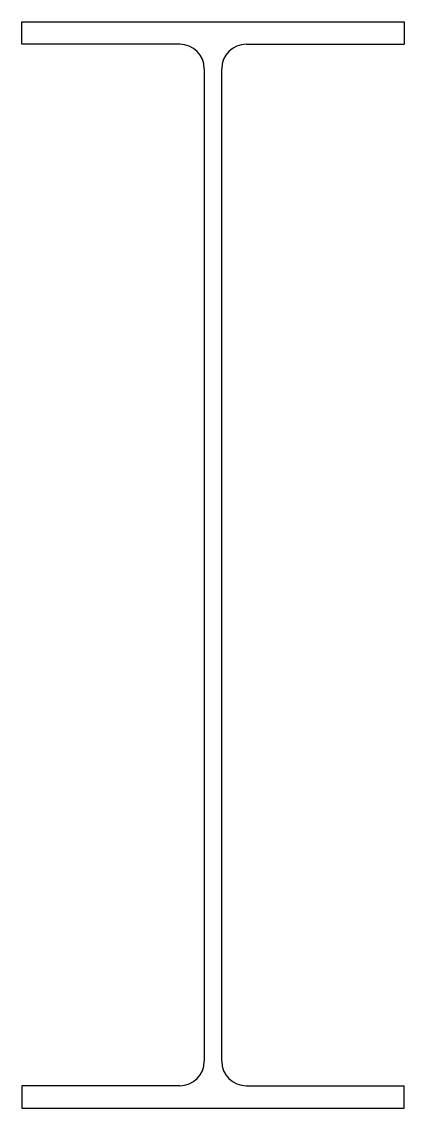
# Model space of a CAD drawing. Extents: x 0 to 264, y 0 to 750.
import ezdxf

# ---------------------------------------------------------------- set-up
doc = ezdxf.new("R2010")
doc.units = 0
doc.header["$LTSCALE"] = 10
doc.header["$MEASUREMENT"] = 0
doc.layers.get('0').update_dxf_attribs({"linetype": 'CONTINUOUS'})

msp = doc.modelspace()

# ---------------------------------------------------------------- linework, layer by layer
for p, q in [((0, 750), (264, 750)), ((0, 734.5), (0, 750)), ((264, 750), (264, 734.5)), ((109, 734.5), (0, 734.5)), ((155, 734.5), (264, 734.5)), ((126, 717.5), (126, 32.5)), ((138, 32.5), (138, 717.5)), ((109, 15.5), (0, 15.5)), ((0, 15.5), (0, 0)), ((155, 15.5), (264, 15.5)), ((264, 0), (264, 15.5)), ((0, 0), (264, 0))]:
    msp.add_line(p, q)
for centre, start, end in [((109, 717.5), 0, 90), ((155, 717.5), 90, 180), ((109, 32.5), 270, 0), ((155, 32.5), 180, 270)]:
    msp.add_arc(centre, 17, start, end)

doc.saveas('drawing.dxf')
